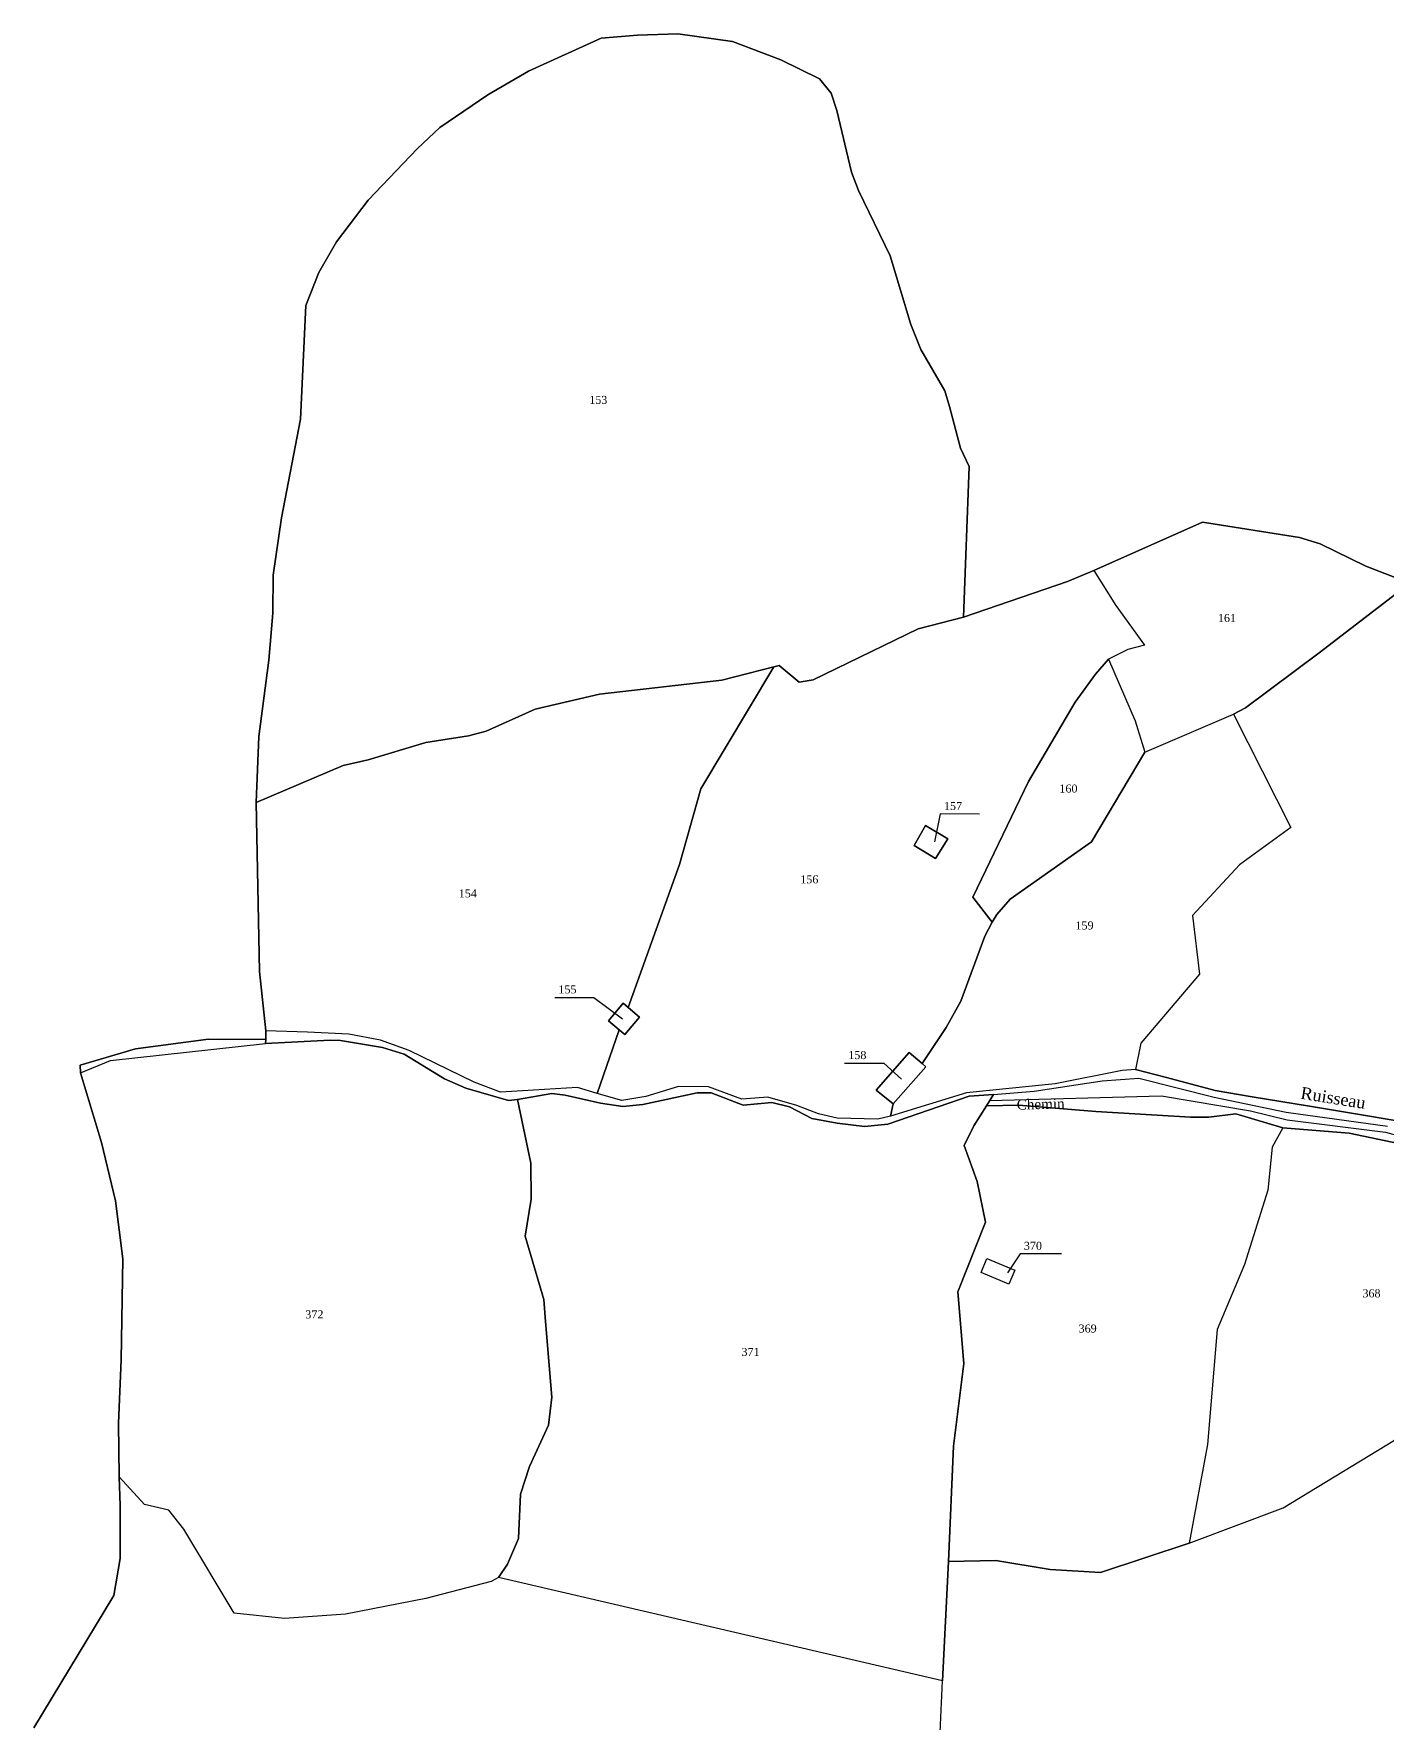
# Model space of a CAD drawing. Extents: x 1205805 to 1207436, y 6154338 to 6158020.
# Drawn here: x 1206181 to 1206519.4, y 6155622.6 to 6156044.8 of the extents above; entities that cross this region are included whole.
import ezdxf

# ---------------------------------------------------------------- set-up
doc = ezdxf.new("R2010")
doc.units = 0
doc.linetypes.add('CONTINU', pattern=[0])
for name, color, linetype in [('1LIEUDIT', 7, 'CONTINU'), ('1PARCELLE', 7, 'CONTINU'), ('1SECTION', 7, 'CONTINU'), ('1SUBDSECT', 7, 'CONTINU'), ('1TRONFLUV', 7, 'CONTINU'), ('1TROUPARCELLE', 7, 'CONTINU'), ('1ZONCOMM', 7, 'CONTINU'), ('3BATIDUR', 7, 'CONTINU'), ('3FLECHEPAR', 7, 'CONTINU'), ('3PARCELLETEX', 7, 'CONTINU'), ('3TRONFLUVTEX', 7, 'CONTINU'), ('3ZONCOMMTEX', 7, 'CONTINU')]:
    doc.layers.add(name, color=color, linetype=linetype)
doc.styles.get("Standard").update_dxf_attribs({"font": 'Times New Roman'})

msp = doc.modelspace()

# ---------------------------------------------------------------- linework, layer by layer
at = {"layer": '1LIEUDIT'}
for points in [[(1206525.08, 6155907.48), (1206514.08, 6155911.71), (1206502.66, 6155917.29), (1206497.51, 6155918.89), (1206473.26, 6155922.73), (1206446.02, 6155910.64), (1206439.51, 6155907.9), (1206413.47, 6155898.98), (1206414.88, 6155936.6), (1206412.69, 6155941.19), (1206409.99, 6155951.67), (1206408.79, 6155955.58), (1206402.76, 6155965.9), (1206400.33, 6155972.11), (1206395.14, 6155989.28), (1206387.24, 6156005.64), (1206385.48, 6156010.16), (1206381.77, 6156025.64), (1206380.34, 6156029.93), (1206377.44, 6156033.51), (1206367.76, 6156038.23), (1206355.67, 6156042.85), (1206342, 6156044.77), (1206331.91, 6156044.42), (1206322.85, 6156043.67), (1206304.73, 6156035.45), (1206294.55, 6156029.48), (1206282.49, 6156021.34), (1206276.93, 6156016.09), (1206264.56, 6156003.18), (1206256.65, 6155992.82), (1206252.29, 6155985.08), (1206249, 6155976.87), (1206247.66, 6155948.45), (1206242.93, 6155923.84), (1206240.83, 6155909.47), (1206240.72, 6155899.97), (1206239.77, 6155888.26), (1206237.23, 6155869.18), (1206236.59, 6155852.69), (1206237.46, 6155810.47), (1206239.04, 6155795.65), (1206238.98, 6155793.45), (1206238.9, 6155792.45), (1206255.13, 6155793.31), (1206257.7, 6155793.2), (1206268.15, 6155791.42), (1206273.64, 6155789.8), (1206283.65, 6155783.62), (1206289.03, 6155781.29), (1206299.65, 6155778.24), (1206301.93, 6155778.44), (1206310.5, 6155779.97), (1206313.86, 6155779.5), (1206322.71, 6155777.53), (1206328.27, 6155776.73), (1206333.28, 6155777.17), (1206346.89, 6155780.1), (1206350.35, 6155780.11), (1206358.36, 6155777.07), (1206365.57, 6155777.71), (1206369.94, 6155776.61), (1206375.5, 6155773.69), (1206381.85, 6155772.52), (1206388.75, 6155771.74), (1206394.51, 6155772.31), (1206414.92, 6155779.26), (1206420.96, 6155779.67), (1206419.18, 6155776.88), (1206427.33, 6155777.03), (1206446.59, 6155775.46), (1206470.21, 6155774), (1206474.8, 6155774.03), (1206481.6, 6155774.86), (1206493.28, 6155771.39), (1206509.91, 6155770.05), (1206538.15, 6155764.13)], [(1206538.15, 6155764.13), (1206509.91, 6155770.05), (1206493.28, 6155771.39), (1206481.6, 6155774.86), (1206474.8, 6155774.03), (1206470.21, 6155774), (1206446.59, 6155775.46), (1206427.33, 6155777.03), (1206419.18, 6155776.88), (1206420.96, 6155779.67), (1206414.92, 6155779.26), (1206394.51, 6155772.31), (1206388.75, 6155771.74), (1206381.85, 6155772.52), (1206375.5, 6155773.69), (1206369.94, 6155776.61), (1206365.57, 6155777.71), (1206358.36, 6155777.07), (1206350.35, 6155780.11), (1206346.89, 6155780.1), (1206333.28, 6155777.17), (1206328.27, 6155776.73), (1206322.71, 6155777.53), (1206313.86, 6155779.5), (1206310.5, 6155779.97), (1206301.93, 6155778.44), (1206299.65, 6155778.24), (1206289.03, 6155781.29), (1206283.65, 6155783.62), (1206273.64, 6155789.8), (1206268.15, 6155791.42), (1206257.7, 6155793.2), (1206255.13, 6155793.31), (1206238.9, 6155792.45), (1206238.98, 6155793.45), (1206224.68, 6155793.55), (1206206.42, 6155791.08), (1206192.6, 6155787.05), (1206192.66, 6155785.1), (1206197.95, 6155767.69), (1206201.42, 6155753.15), (1206203.22, 6155738.64), (1206202.86, 6155713.36), (1206202.15, 6155697.53), (1206202.3, 6155684.12), (1206202.6, 6155676.99), (1206202.56, 6155663.72), (1206200.97, 6155654.47), (1206180.98, 6155621.41)]]:
    msp.add_lwpolyline(points, dxfattribs=at)
at = {"layer": '1PARCELLE'}
for points in [[(1206413.47, 6155898.98), (1206402.12, 6155896.06), (1206375.88, 6155883.36), (1206372.37, 6155882.72), (1206367.39, 6155886.87), (1206366.02, 6155886.61), (1206353.06, 6155883.23), (1206322.46, 6155879.77), (1206306.37, 6155875.96), (1206294.1, 6155870.47), (1206289.7, 6155869.31), (1206279.01, 6155867.65), (1206264.59, 6155863.34), (1206258.38, 6155861.95), (1206236.59, 6155852.69), (1206237.23, 6155869.18), (1206239.77, 6155888.26), (1206240.72, 6155899.97), (1206240.83, 6155909.47), (1206242.93, 6155923.84), (1206247.66, 6155948.45), (1206249, 6155976.87), (1206252.29, 6155985.08), (1206256.65, 6155992.82), (1206264.56, 6156003.18), (1206276.93, 6156016.09), (1206282.49, 6156021.34), (1206294.55, 6156029.48), (1206304.73, 6156035.45), (1206322.85, 6156043.67), (1206331.91, 6156044.42), (1206342, 6156044.77), (1206355.67, 6156042.85), (1206367.76, 6156038.23), (1206377.44, 6156033.51), (1206380.34, 6156029.93), (1206381.77, 6156025.64), (1206385.48, 6156010.16), (1206387.24, 6156005.64), (1206395.14, 6155989.28), (1206400.33, 6155972.11), (1206402.76, 6155965.9), (1206408.79, 6155955.58), (1206409.99, 6155951.67), (1206412.69, 6155941.19), (1206414.88, 6155936.6), (1206413.47, 6155898.98)], [(1206525.08, 6155907.48), (1206514.08, 6155911.71), (1206502.66, 6155917.29), (1206497.51, 6155918.89), (1206473.26, 6155922.73), (1206446.02, 6155910.64), (1206451.58, 6155901.9), (1206458.71, 6155892), (1206454.52, 6155890.88), (1206449.7, 6155888.5), (1206456.38, 6155873.08), (1206458.79, 6155865.28), (1206480.98, 6155874.78), (1206484.02, 6155876.31), (1206502.4, 6155890.09), (1206525.08, 6155907.48)], [(1206381.88, 6155773.77), (1206377.22, 6155774.87), (1206371.75, 6155776.98), (1206364.53, 6155779.03), (1206358.01, 6155778.55), (1206349.71, 6155781.64), (1206342.22, 6155781.69), (1206334.07, 6155779.22), (1206328.07, 6155778.21), (1206321.86, 6155779.95), (1206327.35, 6155795.9), (1206328.76, 6155794.69), (1206332.41, 6155799.01), (1206329.62, 6155801.44), (1206342.41, 6155837.18), (1206347.75, 6155856.08), (1206366.02, 6155886.61), (1206367.39, 6155886.87), (1206372.37, 6155882.72), (1206375.88, 6155883.36), (1206402.12, 6155896.06), (1206413.47, 6155898.98), (1206439.51, 6155907.9), (1206446.02, 6155910.64), (1206451.58, 6155901.9), (1206458.71, 6155892), (1206454.52, 6155890.88), (1206449.7, 6155888.5), (1206446.5, 6155884.78), (1206441.41, 6155877.76), (1206429.68, 6155857.91), (1206415.78, 6155829.02), (1206420.67, 6155822.73), (1206418.8, 6155819.23), (1206412.8, 6155803.03), (1206409.14, 6155796.46), (1206403.09, 6155787.44), (1206399.88, 6155790.21), (1206391.61, 6155780.77), (1206395.91, 6155777.34), (1206395.24, 6155774.25), (1206392.06, 6155773.53), (1206381.88, 6155773.77)], [(1206366.02, 6155886.61), (1206347.75, 6155856.08), (1206342.41, 6155837.18), (1206329.62, 6155801.44), (1206328.38, 6155802.5), (1206324.73, 6155798.14), (1206327.35, 6155795.9), (1206321.86, 6155779.95), (1206316.92, 6155781.48), (1206297.72, 6155780.31), (1206291.12, 6155782.79), (1206274.84, 6155790.7), (1206267.7, 6155793.24), (1206259.73, 6155794.74), (1206249.43, 6155795.3), (1206239.04, 6155795.65), (1206237.46, 6155810.47), (1206236.59, 6155852.69), (1206258.38, 6155861.95), (1206264.59, 6155863.34), (1206279.01, 6155867.65), (1206289.7, 6155869.31), (1206294.1, 6155870.47), (1206306.37, 6155875.96), (1206322.46, 6155879.77), (1206353.06, 6155883.23), (1206366.02, 6155886.61)], [(1206449.7, 6155888.5), (1206456.38, 6155873.08), (1206458.79, 6155865.28), (1206445.47, 6155842.83), (1206425.16, 6155828.54), (1206421.82, 6155824.71), (1206420.67, 6155822.73), (1206415.78, 6155829.02), (1206429.68, 6155857.91), (1206441.41, 6155877.76), (1206446.5, 6155884.78), (1206449.7, 6155888.5)], [(1206458.79, 6155865.28), (1206480.98, 6155874.78), (1206495.32, 6155846.44), (1206482.44, 6155837.07), (1206470.73, 6155824.41), (1206472.49, 6155809.78), (1206457.8, 6155792.56), (1206456.47, 6155785.95), (1206453.15, 6155785.74), (1206436.41, 6155782.33), (1206414.25, 6155780.08), (1206395.24, 6155774.25), (1206395.91, 6155777.34), (1206404.06, 6155786.62), (1206403.09, 6155787.44), (1206409.14, 6155796.46), (1206412.8, 6155803.03), (1206418.8, 6155819.23), (1206420.67, 6155822.73), (1206421.82, 6155824.71), (1206425.16, 6155828.54), (1206445.47, 6155842.83), (1206458.79, 6155865.28)], [(1206409.53, 6155843.58), (1206404, 6155846.92), (1206401.1, 6155841.96), (1206406.49, 6155838.71), (1206409.53, 6155843.58)], [(1206329.62, 6155801.44), (1206332.41, 6155799.01), (1206328.76, 6155794.69), (1206327.35, 6155795.9), (1206324.73, 6155798.14), (1206328.38, 6155802.5), (1206329.62, 6155801.44)], [(1206297.23, 6155659.01), (1206295.37, 6155658.02), (1206278.98, 6155653.75), (1206258.92, 6155649.81), (1206243.7, 6155648.73), (1206231.12, 6155650.11), (1206218.54, 6155671.05), (1206214.74, 6155675.82), (1206208.65, 6155677.26), (1206202.3, 6155684.12), (1206202.15, 6155697.53), (1206202.86, 6155713.36), (1206203.22, 6155738.64), (1206201.42, 6155753.15), (1206197.95, 6155767.69), (1206192.66, 6155785.1), (1206200.17, 6155788.16), (1206238.9, 6155792.45), (1206255.13, 6155793.31), (1206257.7, 6155793.2), (1206268.15, 6155791.42), (1206273.64, 6155789.8), (1206283.65, 6155783.62), (1206289.03, 6155781.29), (1206299.65, 6155778.24), (1206301.93, 6155778.44), (1206305.29, 6155762.56), (1206305.34, 6155753.58), (1206303.85, 6155744.29), (1206308.53, 6155728.44), (1206308.93, 6155723.01), (1206310.55, 6155704.08), (1206309.7, 6155697.03), (1206304.93, 6155686.77), (1206302.67, 6155679.82), (1206302.18, 6155668.73), (1206299.45, 6155662.33), (1206297.23, 6155659.01)], [(1206395.91, 6155777.34), (1206391.61, 6155780.77), (1206399.88, 6155790.21), (1206403.09, 6155787.44), (1206404.06, 6155786.62), (1206395.91, 6155777.34)], [(1206408.18, 6155633.19), (1206297.23, 6155659.01), (1206299.45, 6155662.33), (1206302.18, 6155668.73), (1206302.67, 6155679.82), (1206304.93, 6155686.77), (1206309.7, 6155697.03), (1206310.55, 6155704.08), (1206308.93, 6155723.01), (1206308.53, 6155728.44), (1206303.85, 6155744.29), (1206305.34, 6155753.58), (1206305.29, 6155762.56), (1206301.93, 6155778.44), (1206310.5, 6155779.97), (1206313.86, 6155779.5), (1206322.71, 6155777.53), (1206328.27, 6155776.73), (1206333.28, 6155777.17), (1206346.89, 6155780.1), (1206350.35, 6155780.11), (1206358.36, 6155777.07), (1206365.57, 6155777.71), (1206369.94, 6155776.61), (1206375.5, 6155773.69), (1206381.85, 6155772.52), (1206388.75, 6155771.74), (1206394.51, 6155772.31), (1206414.92, 6155779.26), (1206420.96, 6155779.67), (1206419.18, 6155776.88), (1206416.07, 6155771.86), (1206413.66, 6155766.95), (1206416.89, 6155757.99), (1206418.96, 6155747.82), (1206412.02, 6155730.35), (1206413.51, 6155712.49), (1206410.93, 6155691.85), (1206409.68, 6155663.01), (1206408.18, 6155633.19)], [(1206435.17, 6155661.04), (1206421.53, 6155663.28), (1206409.68, 6155663.01), (1206410.93, 6155691.85), (1206413.51, 6155712.49), (1206412.02, 6155730.35), (1206418.96, 6155747.82), (1206416.89, 6155757.99), (1206413.66, 6155766.95), (1206416.07, 6155771.86), (1206419.18, 6155776.88), (1206427.33, 6155777.03), (1206446.59, 6155775.46), (1206470.21, 6155774), (1206474.8, 6155774.03), (1206481.6, 6155774.86), (1206493.28, 6155771.39), (1206490.66, 6155766.5), (1206489.54, 6155755.78), (1206483.72, 6155737.18), (1206476.91, 6155721.01), (1206474.52, 6155692.25), (1206469.87, 6155667.61), (1206447.69, 6155660.22), (1206435.17, 6155661.04)], [(1206493.28, 6155771.39), (1206490.66, 6155766.5), (1206489.54, 6155755.78), (1206483.72, 6155737.18), (1206476.91, 6155721.01), (1206474.52, 6155692.25), (1206469.87, 6155667.61), (1206493.43, 6155676.43), (1206521.21, 6155693.33), (1206521.63, 6155694.36), (1206532.51, 6155706.61), (1206540.7, 6155711.99), (1206555.07, 6155718.93), (1206571.74, 6155729.35), (1206585.76, 6155734.84), (1206584.5, 6155737.4), (1206583.66, 6155739.44), (1206581.39, 6155741.65), (1206568.5, 6155747.88), (1206553.83, 6155754.31), (1206538.15, 6155764.13), (1206509.91, 6155770.05), (1206493.28, 6155771.39)], [(1206417.85, 6155735.25), (1206419.29, 6155738.74), (1206426.33, 6155735.79), (1206424.83, 6155732.34), (1206417.85, 6155735.25)]]:
    msp.add_lwpolyline(points, close=True, dxfattribs=at)
for points in [[(1206525.08, 6155907.48), (1206502.4, 6155890.09), (1206484.02, 6155876.31), (1206480.98, 6155874.78), (1206495.32, 6155846.44), (1206482.44, 6155837.07), (1206470.73, 6155824.41), (1206472.49, 6155809.78), (1206457.8, 6155792.56), (1206456.47, 6155785.95), (1206464.2, 6155783.94), (1206476.38, 6155780.72), (1206485.63, 6155779.08), (1206499.95, 6155776.81), (1206533.9, 6155771.12)], [(1206407.61, 6155620.33), (1206408.18, 6155633.19), (1206409.68, 6155663.01), (1206421.53, 6155663.28), (1206435.17, 6155661.04), (1206447.69, 6155660.22), (1206469.87, 6155667.61), (1206493.43, 6155676.43), (1206521.21, 6155693.33), (1206530.46, 6155680.18), (1206534.05, 6155663.08), (1206536.57, 6155654.44), (1206539.57, 6155646.25), (1206544.02, 6155635.07), (1206554.92, 6155614.5)], [(1206407.61, 6155620.33), (1206408.18, 6155633.19), (1206297.23, 6155659.01), (1206295.37, 6155658.02), (1206278.98, 6155653.75), (1206258.92, 6155649.81), (1206243.7, 6155648.73), (1206231.12, 6155650.11), (1206218.54, 6155671.05), (1206214.74, 6155675.82), (1206208.65, 6155677.26), (1206202.3, 6155684.12), (1206202.6, 6155676.99), (1206202.56, 6155663.72), (1206200.97, 6155654.47), (1206180.98, 6155621.41)]]:
    msp.add_lwpolyline(points, dxfattribs=at)
at = {"layer": '1SECTION'}
msp.add_lwpolyline([(1206525.08, 6155907.48), (1206514.08, 6155911.71), (1206502.66, 6155917.29), (1206497.51, 6155918.89), (1206473.26, 6155922.73), (1206446.02, 6155910.64), (1206439.51, 6155907.9), (1206413.47, 6155898.98), (1206414.88, 6155936.6), (1206412.69, 6155941.19), (1206409.99, 6155951.67), (1206408.79, 6155955.58), (1206402.76, 6155965.9), (1206400.33, 6155972.11), (1206395.14, 6155989.28), (1206387.24, 6156005.64), (1206385.48, 6156010.16), (1206381.77, 6156025.64), (1206380.34, 6156029.93), (1206377.44, 6156033.51), (1206367.76, 6156038.23), (1206355.67, 6156042.85), (1206342, 6156044.77), (1206331.91, 6156044.42), (1206322.85, 6156043.67), (1206304.73, 6156035.45), (1206294.55, 6156029.48), (1206282.49, 6156021.34), (1206276.93, 6156016.09), (1206264.56, 6156003.18), (1206256.65, 6155992.82), (1206252.29, 6155985.08), (1206249, 6155976.87), (1206247.66, 6155948.45), (1206242.93, 6155923.84), (1206240.83, 6155909.47), (1206240.72, 6155899.97), (1206239.77, 6155888.26), (1206237.23, 6155869.18), (1206236.59, 6155852.69), (1206237.46, 6155810.47), (1206239.04, 6155795.65), (1206238.98, 6155793.45), (1206224.68, 6155793.55), (1206206.42, 6155791.08), (1206192.6, 6155787.05), (1206192.66, 6155785.1), (1206197.95, 6155767.69), (1206201.42, 6155753.15), (1206203.22, 6155738.64), (1206202.86, 6155713.36), (1206202.15, 6155697.53), (1206202.3, 6155684.12), (1206202.6, 6155676.99), (1206202.56, 6155663.72), (1206200.97, 6155654.47), (1206180.98, 6155621.41)], dxfattribs=at)
at = {"layer": '1SUBDSECT'}
msp.add_lwpolyline([(1206180.98, 6155621.41), (1206200.97, 6155654.47), (1206202.56, 6155663.72), (1206202.6, 6155676.99), (1206202.3, 6155684.12), (1206202.15, 6155697.53), (1206202.86, 6155713.36), (1206203.22, 6155738.64), (1206201.42, 6155753.15), (1206197.95, 6155767.69), (1206192.66, 6155785.1), (1206192.6, 6155787.05), (1206206.42, 6155791.08), (1206224.68, 6155793.55), (1206238.98, 6155793.45), (1206239.04, 6155795.65), (1206237.46, 6155810.47), (1206236.59, 6155852.69), (1206237.23, 6155869.18), (1206239.77, 6155888.26), (1206240.72, 6155899.97), (1206240.83, 6155909.47), (1206242.93, 6155923.84), (1206247.66, 6155948.45), (1206249, 6155976.87), (1206252.29, 6155985.08), (1206256.65, 6155992.82), (1206264.56, 6156003.18), (1206276.93, 6156016.09), (1206282.49, 6156021.34), (1206294.55, 6156029.48), (1206304.73, 6156035.45), (1206322.85, 6156043.67), (1206331.91, 6156044.42), (1206342, 6156044.77), (1206355.67, 6156042.85), (1206367.76, 6156038.23), (1206377.44, 6156033.51), (1206380.34, 6156029.93), (1206381.77, 6156025.64), (1206385.48, 6156010.16), (1206387.24, 6156005.64), (1206395.14, 6155989.28), (1206400.33, 6155972.11), (1206402.76, 6155965.9), (1206408.79, 6155955.58), (1206409.99, 6155951.67), (1206412.69, 6155941.19), (1206414.88, 6155936.6), (1206413.47, 6155898.98), (1206439.51, 6155907.9), (1206446.02, 6155910.64), (1206473.26, 6155922.73), (1206497.51, 6155918.89), (1206502.66, 6155917.29), (1206514.08, 6155911.71), (1206525.08, 6155907.48)], dxfattribs=at)
at = {"layer": '1TRONFLUV'}
msp.add_lwpolyline([(1206533.9, 6155771.12), (1206499.95, 6155776.81), (1206485.63, 6155779.08), (1206476.38, 6155780.72), (1206464.2, 6155783.94), (1206456.47, 6155785.95), (1206453.15, 6155785.74), (1206436.41, 6155782.33), (1206414.25, 6155780.08), (1206395.24, 6155774.25), (1206392.06, 6155773.53), (1206381.88, 6155773.77), (1206377.22, 6155774.87), (1206371.75, 6155776.98), (1206364.53, 6155779.03), (1206358.01, 6155778.55), (1206349.71, 6155781.64), (1206342.22, 6155781.69), (1206334.07, 6155779.22), (1206328.07, 6155778.21), (1206321.86, 6155779.95), (1206316.92, 6155781.48), (1206297.72, 6155780.31), (1206291.12, 6155782.79), (1206274.84, 6155790.7), (1206267.7, 6155793.24), (1206259.73, 6155794.74), (1206249.43, 6155795.3), (1206239.04, 6155795.65), (1206238.98, 6155793.45), (1206224.68, 6155793.55), (1206206.42, 6155791.08), (1206192.6, 6155787.05), (1206192.66, 6155785.1), (1206200.17, 6155788.16), (1206238.9, 6155792.45), (1206255.13, 6155793.31), (1206257.7, 6155793.2), (1206268.15, 6155791.42), (1206273.64, 6155789.8), (1206283.65, 6155783.62), (1206289.03, 6155781.29), (1206299.65, 6155778.24), (1206301.93, 6155778.44), (1206310.5, 6155779.97), (1206313.86, 6155779.5), (1206322.71, 6155777.53), (1206328.27, 6155776.73), (1206333.28, 6155777.17), (1206346.89, 6155780.1), (1206350.35, 6155780.11), (1206358.36, 6155777.07), (1206365.57, 6155777.71), (1206369.94, 6155776.61), (1206375.5, 6155773.69), (1206381.85, 6155772.52), (1206388.75, 6155771.74), (1206394.51, 6155772.31), (1206414.92, 6155779.26), (1206420.96, 6155779.67), (1206431.13, 6155780.56), (1206448.12, 6155783.1), (1206457.34, 6155783.81), (1206476.13, 6155779.06), (1206494.13, 6155775.28), (1206519.46, 6155771.76)], dxfattribs=at)
at = {"layer": '1TROUPARCELLE'}
for points in [[(1206401.1, 6155841.96), (1206404, 6155846.92), (1206409.53, 6155843.58), (1206406.49, 6155838.71), (1206401.1, 6155841.96)], [(1206417.85, 6155735.25), (1206419.29, 6155738.74), (1206426.33, 6155735.79), (1206424.83, 6155732.34), (1206417.85, 6155735.25)]]:
    msp.add_lwpolyline(points, close=True, dxfattribs=at)
at = {"layer": '1ZONCOMM'}
msp.add_lwpolyline([(1206420.04, 6155778.22), (1206462.98, 6155779.41), (1206485.22, 6155775.61), (1206494.38, 6155773.37), (1206519.03, 6155770.25), (1206538.37, 6155765.03), (1206555.19, 6155754.72), (1206587.2, 6155740.32), (1206598.31, 6155737.01), (1206609.41, 6155736.61), (1206618.63, 6155737.76), (1206630.32, 6155743.45), (1206652.15, 6155755.06)], dxfattribs=at)
at = {"layer": '3BATIDUR'}
for points in [[(1206401.1, 6155841.96), (1206404, 6155846.92), (1206409.53, 6155843.58), (1206406.49, 6155838.71), (1206401.1, 6155841.96)], [(1206324.73, 6155798.14), (1206327.35, 6155795.9), (1206328.76, 6155794.69), (1206332.41, 6155799.01), (1206329.62, 6155801.44), (1206328.38, 6155802.5), (1206324.73, 6155798.14)], [(1206391.61, 6155780.77), (1206395.91, 6155777.34), (1206404.06, 6155786.62), (1206403.09, 6155787.44), (1206399.88, 6155790.21), (1206391.61, 6155780.77)], [(1206417.85, 6155735.25), (1206419.29, 6155738.74), (1206426.33, 6155735.79), (1206424.83, 6155732.34), (1206417.85, 6155735.25)]]:
    msp.add_lwpolyline(points, close=True, dxfattribs=at)
at = {"layer": '3FLECHEPAR'}
for points in [[(1206417.45, 6155849.78), (1206407.66, 6155849.8), (1206406.22, 6155842.82)], [(1206311.25, 6155803.98), (1206321.03, 6155803.96), (1206328.18, 6155798.62)], [(1206383.73, 6155787.55), (1206393.51, 6155787.53), (1206397.99, 6155783.56)], [(1206438, 6155739.87), (1206427.65, 6155739.89), (1206424.44, 6155735.12)]]:
    msp.add_lwpolyline(points, dxfattribs=at)

# ---------------------------------------------------------------- texts
at = {"layer": '3PARCELLETEX'}
for s, p in [('153', (1206319.87, 6155952.28)), ('161', (1206477.08, 6155897.77)), ('160', (1206437.44, 6155855.16)), ('157', (1206408.58, 6155850.8)), ('154', (1206287.26, 6155828.97)), ('156', (1206372.64, 6155832.47)), ('159', (1206441.46, 6155820.95)), ('155', (1206312.17, 6155804.98)), ('158', (1206384.65, 6155788.55)), ('370', (1206428.56, 6155740.89)), ('368', (1206513.22, 6155729.02)), ('372', (1206248.88, 6155723.75)), ('369', (1206442.24, 6155720.22)), ('371', (1206357.94, 6155714.37))]:
    msp.add_text(s, height=2, dxfattribs=at).set_placement(p)
at = {"layer": '3TRONFLUVTEX'}
msp.add_text('Ruisseau', height=3, rotation=350.9, dxfattribs=at).set_placement((1206497.6, 6155778.68))
at = {"layer": '3ZONCOMMTEX'}
msp.add_text('Chemin', height=2.5, rotation=1.6, dxfattribs=at).set_placement((1206426.82, 6155775.9))

doc.saveas('drawing.dxf')
